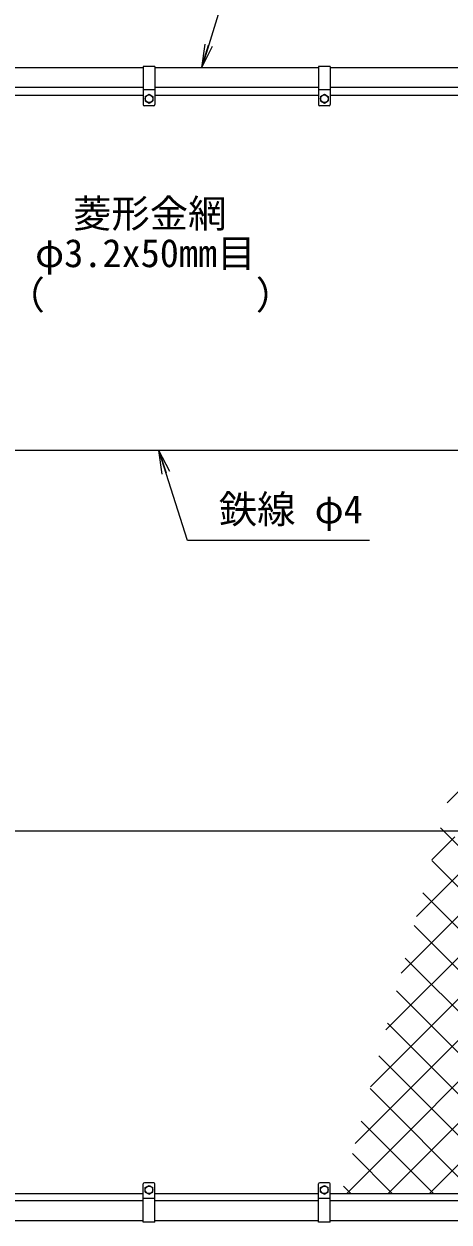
# Model space of a CAD drawing. Units: millimetres, scale not verified. Extents: x -4200 to 4200, y -2970 to 2970.
# Drawn here: x -2599 to -1871, y -512 to 1535 of the extents above; entities that cross this region are included whole.
import ezdxf
from ezdxf.enums import TextEntityAlignment as Align

# ---------------------------------------------------------------- set-up
doc = ezdxf.new("R2010")
doc.units = ezdxf.units.MM
doc.header["$LTSCALE"] = 10
for name, color, linetype, lineweight in [('0-0_D-STR1', 1, 'Continuous', 25), ('0-1_D-STR3', 3, 'Continuous', 13), ('0-9_D-STR-TXT', 7, 'Continuous', 13), ('0-B_D-STR2', 7, 'Continuous', 13)]:
    doc.layers.add(name, color=color, linetype=linetype, lineweight=lineweight)
doc.layers.add('0-4_0', color=7, linetype='Continuous')
doc.styles.add('ＭＳ ゴシック', font='')
doc.styles.get('ＭＳ ゴシック').set_extended_font_data('MS Gothic')

# ---------------------------------------------------------------- blocks, each defined once
blk = doc.blocks.new('_Open')
at = {"layer": '0-4_0'}
blk.add_line((-10, 1.667), (0, 0), dxfattribs=at)
blk.add_lwpolyline([(-10, -1.667), (0, 0), (-10, 0)], dxfattribs=at)

msp = doc.modelspace()

# ---------------------------------------------------------------- linework, layer by layer
at = {"layer": '0-0_D-STR1'}
for p, q in [((-2394.65, 1460.23), (-2674.65, 1460.23)), ((-2094.65, 1460.23), (-2374.65, 1460.23)), ((-1794.65, 1460.23), (-2074.65, 1460.23)), ((-2394.65, 1426.23), (-2674.65, 1426.23)), ((-2094.65, 1426.23), (-2374.65, 1426.23)), ((-1794.65, 1426.23), (-2074.65, 1426.23)), ((-2394.65, -475.77), (-2674.65, -475.77)), ((-2094.65, -475.77), (-2374.65, -475.77)), ((-1794.65, -475.77), (-2074.65, -475.77)), ((-2394.65, -509.77), (-2674.65, -509.77)), ((-2094.65, -509.77), (-2374.65, -509.77)), ((-1794.65, -509.77), (-2074.65, -509.77))]:
    msp.add_line(p, q, dxfattribs=at)
at = {"layer": '0-1_D-STR3'}
for p, q in [((-2394.65, 1462.23), (-2394.65, 1397.23)), ((-2374.65, 1462.23), (-2394.65, 1462.23)), ((-2374.65, 1462.23), (-2374.65, 1397.23)), ((-2094.65, 1462.23), (-2094.65, 1397.23)), ((-2074.65, 1462.23), (-2094.65, 1462.23)), ((-2074.65, 1462.23), (-2074.65, 1397.23)), ((-2674.65, 1413.23), (-2394.65, 1413.23)), ((-2374.65, 1422.23), (-2394.65, 1422.23)), ((-2391.15, 1410.97), (-2384.65, 1414.73)), ((-2384.65, 1414.73), (-2378.15, 1410.97)), ((-2374.65, 1413.23), (-2094.65, 1413.23)), ((-2074.65, 1422.23), (-2094.65, 1422.23)), ((-2091.15, 1410.97), (-2084.65, 1414.73)), ((-2084.65, 1414.73), (-2078.15, 1410.97)), ((-2074.65, 1413.23), (-1794.65, 1413.23)), ((-2376.65, 1395.23), (-2392.65, 1395.23)), ((-2391.15, 1410.97), (-2391.15, 1403.48)), ((-2378.15, 1410.97), (-2378.15, 1403.48)), ((-2076.65, 1395.23), (-2092.65, 1395.23)), ((-2091.15, 1410.97), (-2091.15, 1403.48)), ((-2078.15, 1410.97), (-2078.15, 1403.48)), ((-1392.74, 806.23), (-3383.5, 806.23)), ((-1392.74, 156.23), (-3383.5, 156.23)), ((-2394.65, -511.77), (-2394.65, -446.77)), ((-2376.65, -444.77), (-2392.65, -444.77)), ((-2374.65, -511.77), (-2374.65, -446.77)), ((-2094.65, -511.77), (-2094.65, -446.77)), ((-2076.65, -444.77), (-2092.65, -444.77)), ((-2074.65, -511.77), (-2074.65, -446.77)), ((-2674.65, -462.77), (-2394.65, -462.77)), ((-2391.15, -460.52), (-2391.15, -453.03)), ((-2391.15, -460.52), (-2384.65, -464.27)), ((-2384.65, -464.27), (-2378.15, -460.52)), ((-2378.15, -460.52), (-2378.15, -453.03)), ((-2374.65, -462.77), (-2094.65, -462.77)), ((-2091.15, -460.52), (-2091.15, -453.03)), ((-2091.15, -460.52), (-2084.65, -464.27)), ((-2084.65, -464.27), (-2078.15, -460.52)), ((-2078.15, -460.52), (-2078.15, -453.03)), ((-2074.65, -462.77), (-1794.65, -462.77)), ((-2374.65, -471.77), (-2394.65, -471.77)), ((-2074.65, -471.77), (-2094.65, -471.77)), ((-2374.65, -511.77), (-2394.65, -511.77)), ((-2074.65, -511.77), (-2094.65, -511.77))]:
    msp.add_line(p, q, dxfattribs=at)
for points in [[(-2391.15, 1403.48), (-2384.65, 1399.73), (-2378.15, 1403.48)], [(-2091.15, 1403.48), (-2084.65, 1399.73), (-2078.15, 1403.48)], [(-2391.15, -453.03), (-2384.65, -449.27), (-2378.15, -453.03)], [(-2091.15, -453.03), (-2084.65, -449.27), (-2078.15, -453.03)]]:
    msp.add_lwpolyline(points, dxfattribs=at)
for centre in [(-2384.65, 1407.23), (-2084.65, 1407.23), (-2384.65, -456.77), (-2084.65, -456.77)]:
    msp.add_circle(centre, 6.49, dxfattribs=at)
for centre, start, end in [((-2392.65, 1397.23), 180, 270), ((-2376.65, 1397.23), 270, 0), ((-2092.65, 1397.23), 180, 270), ((-2076.65, 1397.23), 270, 0), ((-2392.65, -446.77), 90, 180), ((-2376.65, -446.77), 0, 90), ((-2092.65, -446.77), 90, 180), ((-2076.65, -446.77), 0, 90)]:
    msp.add_arc(centre, 2, start, end, dxfattribs=at)
at = {"layer": '0-9_D-STR-TXT'}
for points in [[(-1694.18, 1670.2), (-2230.13, 1670.2), (-2294.06, 1462.14)], [(-2007.7, 652.6), (-2319.03, 652.6), (-2367.13, 804.32)]]:
    msp.add_lwpolyline(points, dxfattribs=at)
at = {"layer": '0-B_D-STR2'}
for p, q in [((-1874.61, 204.13), (-1414.9, 663.83)), ((-2032.04, -377.57), (-1508.25, 146.23)), ((-2005.81, -280.62), (-1578.96, 146.23)), ((-1979.57, -183.67), (-1649.67, 146.23)), ((-1953.33, -86.72), (-1720.38, 146.23)), ((-1927.09, 10.23), (-1791.09, 146.23)), ((-1900.85, 107.18), (-1861.8, 146.23)), ((-1491.79, -444.77), (-1931.28, -5.28)), ((-1544.5, -462.77), (-1946.35, -60.93)), ((-1615.21, -462.77), (-1961.41, -116.57)), ((-1685.92, -462.77), (-1976.47, -172.22)), ((-1756.63, -462.77), (-1991.53, -227.87)), ((-1827.34, -462.77), (-2006.59, -283.52)), ((-1898.05, -462.77), (-2021.65, -339.17)), ((-1968.76, -462.77), (-2036.71, -394.82)), ((-2039.47, -462.77), (-2051.77, -450.47))]:
    msp.add_line(p, q, dxfattribs=at)
for points in [[(-2046.54, -462.77), (-1437.54, 146.23), (-1414.9, 168.86), (-1354.4, 229.36), (-984.65, 599.11)], [(-1975.83, -462.77), (-1414.9, 98.15), (-1366.83, 146.23), (-1354.4, 158.65), (-984.65, 528.4)], [(-1905.11, -462.77), (-1414.9, 27.44), (-1354.4, 87.94), (-1296.11, 146.23), (-990.6, 451.74)], [(-1261.65, -462.77), (-1354.4, -370.02), (-1414.9, -309.52), (-1870.65, 146.23), (-1886.1, 161.67)], [(-1332.37, -462.77), (-1354.4, -440.73), (-1414.9, -380.23), (-1901.16, 106.02)], [(-1403.08, -462.77), (-1414.9, -450.95), (-1916.22, 50.37)]]:
    msp.add_lwpolyline(points, dxfattribs=at)

# ---------------------------------------------------------------- block references
at = {"layer": '0-9_D-STR-TXT', "xscale": 4, "yscale": 4}
for p, rotation in [((-2294.65, 1460.23), 252.91879), ((-2367.73, 806.23), 107.58773)]:
    msp.add_blockref('_Open', p, dxfattribs=dict(at, rotation=rotation))

# ---------------------------------------------------------------- texts
at = {"layer": '0-9_D-STR-TXT', "style": 'ＭＳ ゴシック'}
for s, p in [('菱形金網', (-2514.6, 1172.62)), ('φ3.2x50mm目', (-2579.58, 1105.04)), ('（\u3000\u3000   \u3000\u3000）', (-2628.31, 1033.39)), ('鉄線 φ4', (-2265.32, 667.47))]:
    msp.add_text(s, height=48.09, dxfattribs=at).set_placement(p, align=Align.BOTTOM_LEFT)

doc.saveas('drawing.dxf')
